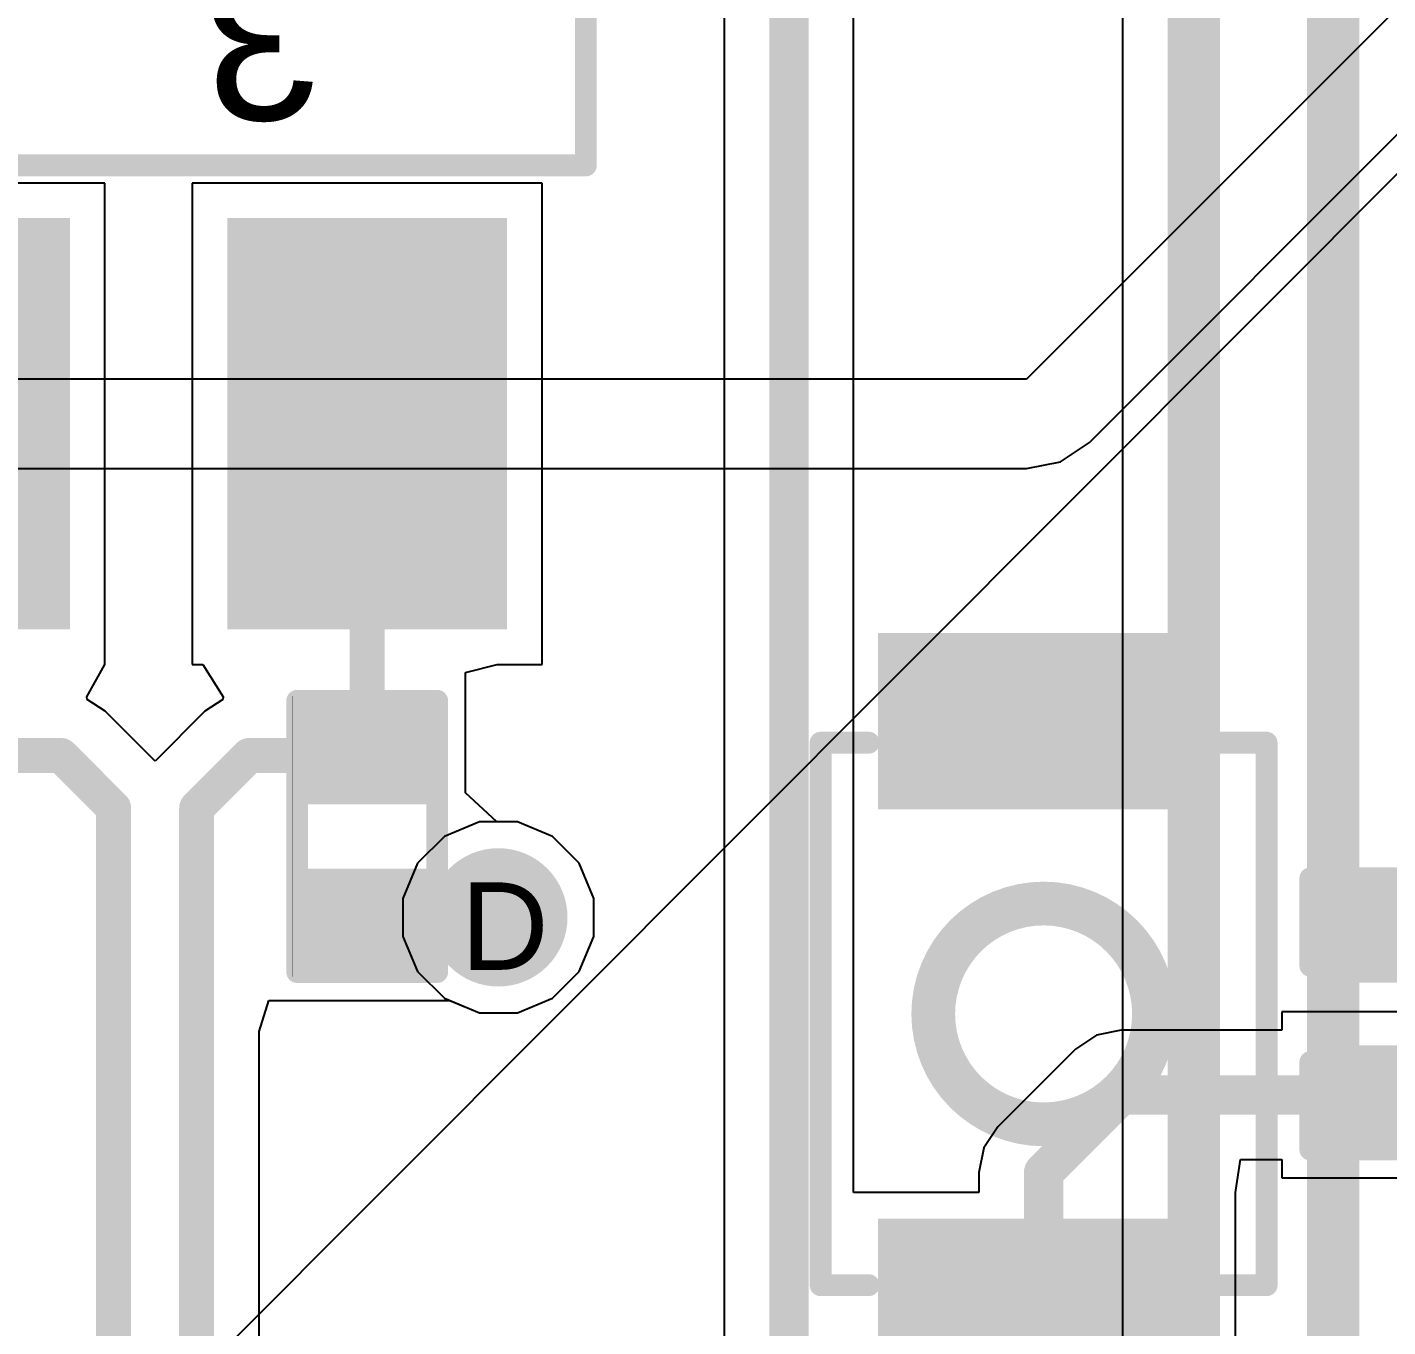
# Model space of a CAD drawing. Header units: inches. Extents: x 0 to 5401, y 0 to 5414.
# Drawn here: x 53.55 to 61.45, y 57.97 to 65.51 of the extents above; entities that cross this region are included whole.
import ezdxf

# ---------------------------------------------------------------- set-up
doc = ezdxf.new("R2010")
doc.units = ezdxf.units.IN
for name, color, linetype in [('Bottom Layer', 5, 'Continuous'), ('Bottom Solder', 6, 'Continuous'), ('Drill Drawing', 1, 'Continuous'), ('Layer 1', 16, 'Continuous'), ('Layer 2', 76, 'Continuous'), ('Top Layer', 1, 'Continuous'), ('Top Overlay', 2, 'Continuous'), ('Top Paste', 8, 'Continuous'), ('Top Solder', 216, 'Continuous'), ('Via Holes', 16, 'Continuous')]:
    doc.layers.add(name, color=color, linetype=linetype)
doc.styles.add('Arial', font='', dxfattribs={"height": 0.2})
doc.styles.get('Arial').set_extended_font_data('Arial')

# ---------------------------------------------------------------- blocks, each defined once
blk = doc.blocks.new('DSIC03LSGET_42')
at = {"layer": 'Top Layer'}
for points in [[(-5.642991, 3.302), (-3.356991, 3.302), (-3.356991, 1.778), (-5.642991, 1.778)], [(3.356991, 3.302), (5.642991, 3.302), (5.642991, 1.778), (3.356991, 1.778)], [(-5.642991, 0.762), (-3.356991, 0.762), (-3.356991, -0.762), (-5.642991, -0.762)], [(3.356991, 0.762), (5.642991, 0.762), (5.642991, -0.762), (3.356991, -0.762)], [(-5.642991, -1.778), (-3.356991, -1.778), (-3.356991, -3.302), (-5.642991, -3.302)], [(3.356991, -1.778), (5.642991, -1.778), (5.642991, -3.302), (3.356991, -3.302)]]:
    blk.add_hatch(color=1, dxfattribs=at).paths.add_polyline_path(points)
at = {"layer": 'Top Paste'}
for points in [[(-5.642991, 3.302), (-3.356991, 3.302), (-3.356991, 1.778), (-5.642991, 1.778)], [(3.356991, 3.302), (5.642991, 3.302), (5.642991, 1.778), (3.356991, 1.778)], [(-5.642991, 0.762), (-3.356991, 0.762), (-3.356991, -0.762), (-5.642991, -0.762)], [(3.356991, 0.762), (5.642991, 0.762), (5.642991, -0.762), (3.356991, -0.762)], [(-5.642991, -1.778), (-3.356991, -1.778), (-3.356991, -3.302), (-5.642991, -3.302)], [(3.356991, -1.778), (5.642991, -1.778), (5.642991, -3.302), (3.356991, -3.302)]]:
    blk.add_hatch(color=8, dxfattribs=at).paths.add_polyline_path(points)
at = {"layer": 'Top Solder'}
for points in [[(-5.693791, 3.3528), (-3.306191, 3.3528), (-3.306191, 1.7272), (-5.693791, 1.7272)], [(3.306191, 3.3528), (5.693791, 3.3528), (5.693791, 1.7272), (3.306191, 1.7272)], [(-5.693791, 0.8128), (-3.306191, 0.8128), (-3.306191, -0.8128), (-5.693791, -0.8128)], [(3.306191, 0.8128), (5.693791, 0.8128), (5.693791, -0.8128), (3.306191, -0.8128)], [(-5.693791, -1.7272), (-3.306191, -1.7272), (-3.306191, -3.3528), (-5.693791, -3.3528)], [(3.306191, -1.7272), (5.693791, -1.7272), (5.693791, -3.3528), (3.306191, -3.3528)]]:
    blk.add_hatch(color=216, dxfattribs=at).paths.add_polyline_path(points)
at = {"layer": 'Top Overlay'}
for points in [[(-2.999994, 3.81, 0.127, 0.127, 0), (-2.999994, -3.81, 0.127, 0.127, 0)], [(-2.999994, 3.81, 0.127, 0.127, 0), (2.999994, 3.81, 0.127, 0.127, 0)], [(2.999994, 3.81, 0.127, 0.127, 0), (2.999994, -3.81, 0.127, 0.127, 0)], [(-1.4986, 3.2258, 0.127, 0.127, 0), (1.651, 3.2258, 0.127, 0.127, 0)], [(-1.4986, 3.2258, 0.127, 0.127, 0), (-1.4986, 1.778, 0.127, 0.127, 0)], [(-0.9652, 3.2258, 0.127, 0.127, 0), (0.0254, 3.2258, 0.127, 0.127, 0)], [(-0.9652, 3.2258, 0.127, 0.127, 0), (-0.9652, 1.8034, 0.127, 0.127, 0)], [(0.0254, 3.2258, 0.127, 0.127, 0), (0.0254, 1.8034, 0.127, 0.127, 0)], [(1.651, 3.2258, 0.127, 0.127, 0), (1.651, 1.778, 0.127, 0.127, 0)], [(-1.4986, 1.778, 0.127, 0.127, 0), (1.651, 1.778, 0.127, 0.127, 0)], [(-0.9652, 1.8034, 0.127, 0.127, 0), (0.0254, 1.8034, 0.127, 0.127, 0)], [(-1.4986, 0.6858, 0.127, 0.127, 0), (1.651, 0.6858, 0.127, 0.127, 0)], [(-1.4986, 0.6858, 0.127, 0.127, 0), (-1.4986, -0.762, 0.127, 0.127, 0)], [(-0.9652, 0.6858, 0.127, 0.127, 0), (0.0254, 0.6858, 0.127, 0.127, 0)], [(-0.9652, 0.6858, 0.127, 0.127, 0), (-0.9652, -0.7366, 0.127, 0.127, 0)], [(0.0254, 0.6858, 0.127, 0.127, 0), (0.0254, -0.7366, 0.127, 0.127, 0)], [(1.651, 0.6858, 0.127, 0.127, 0), (1.651, -0.762, 0.127, 0.127, 0)], [(-1.4986, -0.762, 0.127, 0.127, 0), (1.651, -0.762, 0.127, 0.127, 0)], [(-0.9652, -0.7366, 0.127, 0.127, 0), (0.0254, -0.7366, 0.127, 0.127, 0)], [(-1.4732, -1.8034, 0.127, 0.127, 0), (1.6764, -1.8034, 0.127, 0.127, 0)], [(-1.4732, -1.8034, 0.127, 0.127, 0), (-1.4732, -3.2512, 0.127, 0.127, 0)], [(-0.9398, -1.8034, 0.127, 0.127, 0), (0.0508, -1.8034, 0.127, 0.127, 0)], [(-0.9398, -1.8034, 0.127, 0.127, 0), (-0.9398, -3.2258, 0.127, 0.127, 0)], [(0.0508, -1.8034, 0.127, 0.127, 0), (0.0508, -3.2258, 0.127, 0.127, 0)], [(1.6764, -1.8034, 0.127, 0.127, 0), (1.6764, -3.2512, 0.127, 0.127, 0)], [(-1.4732, -3.2512, 0.127, 0.127, 0), (1.6764, -3.2512, 0.127, 0.127, 0)], [(-0.9398, -3.2258, 0.127, 0.127, 0), (0.0508, -3.2258, 0.127, 0.127, 0)], [(-2.999994, -3.81, 0.127, 0.127, 0), (2.999994, -3.81, 0.127, 0.127, 0)]]:
    blk.add_lwpolyline(points, format="xyseb", dxfattribs=at)
for points in [[(-3.031744, 3.81, 0.0635, 0.0635, 1), (-2.968244, 3.81, 0.0635, 0.0635, 1)], [(-3.031744, 3.81, 0.0635, 0.0635, 1), (-2.968244, 3.81, 0.0635, 0.0635, 1)], [(2.968244, 3.81, 0.0635, 0.0635, 1), (3.031744, 3.81, 0.0635, 0.0635, 1)], [(2.968244, 3.81, 0.0635, 0.0635, 1), (3.031744, 3.81, 0.0635, 0.0635, 1)], [(-1.53035, 3.2258, 0.0635, 0.0635, 1), (-1.46685, 3.2258, 0.0635, 0.0635, 1)], [(-1.53035, 3.2258, 0.0635, 0.0635, 1), (-1.46685, 3.2258, 0.0635, 0.0635, 1)], [(-0.99695, 3.2258, 0.0635, 0.0635, 1), (-0.93345, 3.2258, 0.0635, 0.0635, 1)], [(-0.99695, 3.2258, 0.0635, 0.0635, 1), (-0.93345, 3.2258, 0.0635, 0.0635, 1)], [(-0.00635, 3.2258, 0.0635, 0.0635, 1), (0.05715, 3.2258, 0.0635, 0.0635, 1)], [(-0.00635, 3.2258, 0.0635, 0.0635, 1), (0.05715, 3.2258, 0.0635, 0.0635, 1)], [(1.61925, 3.2258, 0.0635, 0.0635, 1), (1.68275, 3.2258, 0.0635, 0.0635, 1)], [(1.61925, 3.2258, 0.0635, 0.0635, 1), (1.68275, 3.2258, 0.0635, 0.0635, 1)], [(-1.53035, 1.778, 0.0635, 0.0635, 1), (-1.46685, 1.778, 0.0635, 0.0635, 1)], [(-1.53035, 1.778, 0.0635, 0.0635, 1), (-1.46685, 1.778, 0.0635, 0.0635, 1)], [(-0.99695, 1.8034, 0.0635, 0.0635, 1), (-0.93345, 1.8034, 0.0635, 0.0635, 1)], [(-0.99695, 1.8034, 0.0635, 0.0635, 1), (-0.93345, 1.8034, 0.0635, 0.0635, 1)], [(-0.00635, 1.8034, 0.0635, 0.0635, 1), (0.05715, 1.8034, 0.0635, 0.0635, 1)], [(-0.00635, 1.8034, 0.0635, 0.0635, 1), (0.05715, 1.8034, 0.0635, 0.0635, 1)], [(1.61925, 1.778, 0.0635, 0.0635, 1), (1.68275, 1.778, 0.0635, 0.0635, 1)], [(1.61925, 1.778, 0.0635, 0.0635, 1), (1.68275, 1.778, 0.0635, 0.0635, 1)], [(-1.53035, 0.6858, 0.0635, 0.0635, 1), (-1.46685, 0.6858, 0.0635, 0.0635, 1)], [(-1.53035, 0.6858, 0.0635, 0.0635, 1), (-1.46685, 0.6858, 0.0635, 0.0635, 1)], [(-0.99695, 0.6858, 0.0635, 0.0635, 1), (-0.93345, 0.6858, 0.0635, 0.0635, 1)], [(-0.99695, 0.6858, 0.0635, 0.0635, 1), (-0.93345, 0.6858, 0.0635, 0.0635, 1)], [(-0.00635, 0.6858, 0.0635, 0.0635, 1), (0.05715, 0.6858, 0.0635, 0.0635, 1)], [(-0.00635, 0.6858, 0.0635, 0.0635, 1), (0.05715, 0.6858, 0.0635, 0.0635, 1)], [(1.61925, 0.6858, 0.0635, 0.0635, 1), (1.68275, 0.6858, 0.0635, 0.0635, 1)], [(1.61925, 0.6858, 0.0635, 0.0635, 1), (1.68275, 0.6858, 0.0635, 0.0635, 1)], [(-1.53035, -0.762, 0.0635, 0.0635, 1), (-1.46685, -0.762, 0.0635, 0.0635, 1)], [(-1.53035, -0.762, 0.0635, 0.0635, 1), (-1.46685, -0.762, 0.0635, 0.0635, 1)], [(-0.99695, -0.7366, 0.0635, 0.0635, 1), (-0.93345, -0.7366, 0.0635, 0.0635, 1)], [(-0.99695, -0.7366, 0.0635, 0.0635, 1), (-0.93345, -0.7366, 0.0635, 0.0635, 1)], [(-0.00635, -0.7366, 0.0635, 0.0635, 1), (0.05715, -0.7366, 0.0635, 0.0635, 1)], [(-0.00635, -0.7366, 0.0635, 0.0635, 1), (0.05715, -0.7366, 0.0635, 0.0635, 1)], [(1.61925, -0.762, 0.0635, 0.0635, 1), (1.68275, -0.762, 0.0635, 0.0635, 1)], [(1.61925, -0.762, 0.0635, 0.0635, 1), (1.68275, -0.762, 0.0635, 0.0635, 1)], [(-1.50495, -1.8034, 0.0635, 0.0635, 1), (-1.44145, -1.8034, 0.0635, 0.0635, 1)], [(-1.50495, -1.8034, 0.0635, 0.0635, 1), (-1.44145, -1.8034, 0.0635, 0.0635, 1)], [(-0.97155, -1.8034, 0.0635, 0.0635, 1), (-0.90805, -1.8034, 0.0635, 0.0635, 1)], [(-0.97155, -1.8034, 0.0635, 0.0635, 1), (-0.90805, -1.8034, 0.0635, 0.0635, 1)], [(0.01905, -1.8034, 0.0635, 0.0635, 1), (0.08255, -1.8034, 0.0635, 0.0635, 1)], [(0.01905, -1.8034, 0.0635, 0.0635, 1), (0.08255, -1.8034, 0.0635, 0.0635, 1)], [(1.64465, -1.8034, 0.0635, 0.0635, 1), (1.70815, -1.8034, 0.0635, 0.0635, 1)], [(1.64465, -1.8034, 0.0635, 0.0635, 1), (1.70815, -1.8034, 0.0635, 0.0635, 1)], [(-1.50495, -3.2512, 0.0635, 0.0635, 1), (-1.44145, -3.2512, 0.0635, 0.0635, 1)], [(-1.50495, -3.2512, 0.0635, 0.0635, 1), (-1.44145, -3.2512, 0.0635, 0.0635, 1)], [(-0.97155, -3.2258, 0.0635, 0.0635, 1), (-0.90805, -3.2258, 0.0635, 0.0635, 1)], [(-0.97155, -3.2258, 0.0635, 0.0635, 1), (-0.90805, -3.2258, 0.0635, 0.0635, 1)], [(0.01905, -3.2258, 0.0635, 0.0635, 1), (0.08255, -3.2258, 0.0635, 0.0635, 1)], [(0.01905, -3.2258, 0.0635, 0.0635, 1), (0.08255, -3.2258, 0.0635, 0.0635, 1)], [(1.64465, -3.2512, 0.0635, 0.0635, 1), (1.70815, -3.2512, 0.0635, 0.0635, 1)], [(1.64465, -3.2512, 0.0635, 0.0635, 1), (1.70815, -3.2512, 0.0635, 0.0635, 1)], [(-3.031744, -3.81, 0.0635, 0.0635, 1), (-2.968244, -3.81, 0.0635, 0.0635, 1)], [(-3.031744, -3.81, 0.0635, 0.0635, 1), (-2.968244, -3.81, 0.0635, 0.0635, 1)], [(2.968244, -3.81, 0.0635, 0.0635, 1), (3.031744, -3.81, 0.0635, 0.0635, 1)], [(2.968244, -3.81, 0.0635, 0.0635, 1), (3.031744, -3.81, 0.0635, 0.0635, 1)]]:
    blk.add_lwpolyline(points, format="xyseb", close=True, dxfattribs=at)
at = {"layer": 'Top Overlay', "style": 'Arial'}
for s, height, rotation, p in [('ON', 0.762, 270, (1.9558, 3.5306)), ('1', 0.899998, 90, (-1.886793, 2.717808)), ('2', 0.899998, 90, (-1.861393, 0.203208)), ('3', 0.899998, 90, (-1.835993, -2.285992))]:
    blk.add_text(s, height=height, rotation=rotation, dxfattribs=at).set_placement(p)
blk = doc.blocks.new('B3U_1000P_43')
at = {"layer": 'Top Layer'}
for points in [[(-2.11, 0.86), (-1.29, 0.86), (-1.29, -0.86), (-2.11, -0.86)], [(1.29, 0.86), (2.11, 0.86), (2.11, -0.86), (1.29, -0.86)]]:
    blk.add_hatch(color=1, dxfattribs=at).paths.add_polyline_path(points)
at = {"layer": 'Top Paste'}
for points in [[(-2.11, 0.86), (-1.29, 0.86), (-1.29, -0.86), (-2.11, -0.86)], [(1.29, 0.86), (2.11, 0.86), (2.11, -0.86), (1.29, -0.86)]]:
    blk.add_hatch(color=8, dxfattribs=at).paths.add_polyline_path(points)
at = {"layer": 'Top Solder'}
for points in [[(-2.2116, 0.9616), (-1.1884, 0.9616), (-1.1884, -0.9616), (-2.2116, -0.9616)], [(1.1884, 0.9616), (2.2116, 0.9616), (2.2116, -0.9616), (1.1884, -0.9616)]]:
    blk.add_hatch(color=216, dxfattribs=at).paths.add_polyline_path(points)
at = {"layer": 'Top Overlay'}
for points in [[(-1.5748, 1.016, 0.127, 0.127, 0), (-1.5748, 1.2954, 0.127, 0.127, 0)], [(1.5748, 1.2954, 0.127, 0.127, 0), (-1.5748, 1.2954, 0.127, 0.127, 0)], [(1.5748, 1.016, 0.127, 0.127, 0), (1.5748, 1.2954, 0.127, 0.127, 0)], [(-1.5748, -1.2954, 0.127, 0.127, 0), (-1.5748, -1.016, 0.127, 0.127, 0)], [(1.5748, -1.2954, 0.127, 0.127, 0), (1.5748, -1.016, 0.127, 0.127, 0)], [(1.5748, -1.2954, 0.127, 0.127, 0), (-1.5748, -1.2954, 0.127, 0.127, 0)]]:
    blk.add_lwpolyline(points, format="xyseb", dxfattribs=at)
for points in [[(-1.6065, 1.2954, 0.0635, 0.0635, 1), (-1.5431, 1.2954, 0.0635, 0.0635, 1)], [(-1.6065, 1.2954, 0.0635, 0.0635, 1), (-1.5431, 1.2954, 0.0635, 0.0635, 1)], [(1.5431, 1.2954, 0.0635, 0.0635, 1), (1.6066, 1.2954, 0.0635, 0.0635, 1)], [(1.5431, 1.2954, 0.0635, 0.0635, 1), (1.6066, 1.2954, 0.0635, 0.0635, 1)], [(-1.6065, 1.016, 0.0635, 0.0635, 1), (-1.5431, 1.016, 0.0635, 0.0635, 1)], [(1.5431, 1.016, 0.0635, 0.0635, 1), (1.6066, 1.016, 0.0635, 0.0635, 1)], [(0.6411, 0, 0.254, 0.254, 1), (-0.6411, 0, 0.254, 0.254, 1)], [(-0.7046, 0, 0.127, 0.127, 1), (-0.5776, 0, 0.127, 0.127, 1)], [(0.5776, 0, 0.127, 0.127, 1), (0.7046, 0, 0.127, 0.127, 1)], [(-1.6065, -1.016, 0.0635, 0.0635, 1), (-1.5431, -1.016, 0.0635, 0.0635, 1)], [(1.5431, -1.016, 0.0635, 0.0635, 1), (1.6066, -1.016, 0.0635, 0.0635, 1)], [(-1.6065, -1.2954, 0.0635, 0.0635, 1), (-1.5431, -1.2954, 0.0635, 0.0635, 1)], [(-1.6065, -1.2954, 0.0635, 0.0635, 1), (-1.5431, -1.2954, 0.0635, 0.0635, 1)], [(1.5431, -1.2954, 0.0635, 0.0635, 1), (1.6066, -1.2954, 0.0635, 0.0635, 1)], [(1.5431, -1.2954, 0.0635, 0.0635, 1), (1.6066, -1.2954, 0.0635, 0.0635, 1)]]:
    blk.add_lwpolyline(points, format="xyseb", close=True, dxfattribs=at)
blk = doc.blocks.new('R___0402_153')
at = {"layer": 'Top Layer'}
for points in [[(-0.6985, -0.3175), (-0.6985, 0.3175), (-0.2413, 0.3175), (-0.2413, -0.3175)], [(0.2413, -0.3175), (0.2413, 0.3175), (0.6985, 0.3175), (0.6985, -0.3175)]]:
    blk.add_hatch(color=1, dxfattribs=at).paths.add_polyline_path(points)
at = {"layer": 'Top Paste'}
for points in [[(-0.6985, -0.3175), (-0.6985, 0.3175), (-0.2413, 0.3175), (-0.2413, -0.3175)], [(0.2413, -0.3175), (0.2413, 0.3175), (0.6985, 0.3175), (0.6985, -0.3175)]]:
    blk.add_hatch(color=8, dxfattribs=at).paths.add_polyline_path(points)
at = {"layer": 'Top Solder'}
for points in [[(-0.7535, -0.3725), (-0.7535, 0.3725), (-0.1863, 0.3725), (-0.1863, -0.3725)], [(0.1863, -0.3725), (0.1863, 0.3725), (0.7535, 0.3725), (0.7535, -0.3725)]]:
    blk.add_hatch(color=216, dxfattribs=at).paths.add_polyline_path(points)
at = {"layer": 'Top Overlay'}
for points in [[(-0.7874, -0.4064, 0.127, 0.127, 0), (-0.7874, 0.4064, 0.127, 0.127, 0)], [(0.7874, 0.4064, 0.127, 0.127, 0), (-0.7874, 0.4064, 0.127, 0.127, 0)], [(0.7874, -0.4064, 0.127, 0.127, 0), (0.7874, 0.4064, 0.127, 0.127, 0)], [(0.7874, -0.4064, 0.127, 0.127, 0), (-0.7874, -0.4064, 0.127, 0.127, 0)], [(0.8128, -0.4318, 0.00323, 0.00323, 0), (-0.8128, -0.4318, 0.00323, 0.00323, 0)]]:
    blk.add_lwpolyline(points, format="xyseb", dxfattribs=at)
for points in [[(-0.8191, 0.4064, 0.0635, 0.0635, 1), (-0.7556, 0.4064, 0.0635, 0.0635, 1)], [(-0.8191, 0.4064, 0.0635, 0.0635, 1), (-0.7556, 0.4064, 0.0635, 0.0635, 1)], [(0.7556, 0.4064, 0.0635, 0.0635, 1), (0.8191, 0.4064, 0.0635, 0.0635, 1)], [(0.7556, 0.4064, 0.0635, 0.0635, 1), (0.8191, 0.4064, 0.0635, 0.0635, 1)], [(-0.8191, -0.4064, 0.0635, 0.0635, 1), (-0.7556, -0.4064, 0.0635, 0.0635, 1)], [(-0.8191, -0.4064, 0.0635, 0.0635, 1), (-0.7556, -0.4064, 0.0635, 0.0635, 1)], [(0.7556, -0.4064, 0.0635, 0.0635, 1), (0.8191, -0.4064, 0.0635, 0.0635, 1)], [(0.7556, -0.4064, 0.0635, 0.0635, 1), (0.8191, -0.4064, 0.0635, 0.0635, 1)], [(-0.8136, -0.4318, 0.00161, 0.00161, 1), (-0.812, -0.4318, 0.00161, 0.00161, 1)], [(0.812, -0.4318, 0.00161, 0.00161, 1), (0.8136, -0.4318, 0.00161, 0.00161, 1)]]:
    blk.add_lwpolyline(points, format="xyseb", close=True, dxfattribs=at)
blk = doc.blocks.new('C___0402_299')
at = {"layer": 'Top Layer'}
for points in [[(-0.6985, -0.3175), (-0.6985, 0.3175), (-0.2413, 0.3175), (-0.2413, -0.3175)], [(0.2413, -0.3175), (0.2413, 0.3175), (0.6985, 0.3175), (0.6985, -0.3175)]]:
    blk.add_hatch(color=1, dxfattribs=at).paths.add_polyline_path(points)
at = {"layer": 'Top Paste'}
for points in [[(-0.6985, -0.3175), (-0.6985, 0.3175), (-0.2413, 0.3175), (-0.2413, -0.3175)], [(0.2413, -0.3175), (0.2413, 0.3175), (0.6985, 0.3175), (0.6985, -0.3175)]]:
    blk.add_hatch(color=8, dxfattribs=at).paths.add_polyline_path(points)
at = {"layer": 'Top Solder'}
for points in [[(-0.7585, -0.3775), (-0.7585, 0.3775), (-0.1813, 0.3775), (-0.1813, -0.3775)], [(0.1813, -0.3775), (0.1813, 0.3775), (0.7585, 0.3775), (0.7585, -0.3775)]]:
    blk.add_hatch(color=216, dxfattribs=at).paths.add_polyline_path(points)
at = {"layer": 'Top Overlay'}
for points in [[(-0.2794, 0.4064, 0.127, 0.127, 0), (-0.7874, 0.4064, 0.127, 0.127, 0)], [(-0.7874, -0.4064, 0.127, 0.127, 0), (-0.7874, 0.4064, 0.127, 0.127, 0)], [(0.7874, 0.4064, 0.127, 0.127, 0), (0.2794, 0.4064, 0.127, 0.127, 0)], [(0.7874, -0.4064, 0.127, 0.127, 0), (0.7874, 0.4064, 0.127, 0.127, 0)], [(-0.2794, -0.4064, 0.127, 0.127, 0), (-0.7874, -0.4064, 0.127, 0.127, 0)], [(0.7874, -0.4064, 0.127, 0.127, 0), (0.2794, -0.4064, 0.127, 0.127, 0)]]:
    blk.add_lwpolyline(points, format="xyseb", dxfattribs=at)
for points in [[(-0.8191, 0.4064, 0.0635, 0.0635, 1), (-0.7556, 0.4064, 0.0635, 0.0635, 1)], [(-0.8191, 0.4064, 0.0635, 0.0635, 1), (-0.7556, 0.4064, 0.0635, 0.0635, 1)], [(-0.3111, 0.4064, 0.0635, 0.0635, 1), (-0.2477, 0.4064, 0.0635, 0.0635, 1)], [(0.2477, 0.4064, 0.0635, 0.0635, 1), (0.3111, 0.4064, 0.0635, 0.0635, 1)], [(0.7556, 0.4064, 0.0635, 0.0635, 1), (0.8191, 0.4064, 0.0635, 0.0635, 1)], [(0.7556, 0.4064, 0.0635, 0.0635, 1), (0.8191, 0.4064, 0.0635, 0.0635, 1)], [(-0.8191, -0.4064, 0.0635, 0.0635, 1), (-0.7556, -0.4064, 0.0635, 0.0635, 1)], [(-0.8191, -0.4064, 0.0635, 0.0635, 1), (-0.7556, -0.4064, 0.0635, 0.0635, 1)], [(-0.3111, -0.4064, 0.0635, 0.0635, 1), (-0.2477, -0.4064, 0.0635, 0.0635, 1)], [(0.2477, -0.4064, 0.0635, 0.0635, 1), (0.3111, -0.4064, 0.0635, 0.0635, 1)], [(0.7556, -0.4064, 0.0635, 0.0635, 1), (0.8191, -0.4064, 0.0635, 0.0635, 1)], [(0.7556, -0.4064, 0.0635, 0.0635, 1), (0.8191, -0.4064, 0.0635, 0.0635, 1)]]:
    blk.add_lwpolyline(points, format="xyseb", close=True, dxfattribs=at)

msp = doc.modelspace()

# ---------------------------------------------------------------- hatches: boundary and pattern name
at = {"layer": 'Bottom Layer'}
h = msp.add_hatch(color=5, dxfattribs=at)
edge = h.paths.add_edge_path()
edge.add_arc((56.2864, 60.3438), 0.3, 0, 360)
at = {"layer": 'Bottom Solder'}
h = msp.add_hatch(color=6, dxfattribs=at)
edge = h.paths.add_edge_path()
edge.add_arc((56.2864, 60.3438), 0.4016, 0, 360)
at = {"layer": 'Layer 1'}
h = msp.add_hatch(color=16, dxfattribs=at)
edge = h.paths.add_edge_path()
edge.add_arc((56.2864, 60.3438), 0.3, 0, 360)
at = {"layer": 'Layer 2'}
h = msp.add_hatch(color=76, dxfattribs=at)
edge = h.paths.add_edge_path()
edge.add_arc((56.2864, 60.3438), 0.3, 0, 360)
at = {"layer": 'Top Layer'}
h = msp.add_hatch(color=1, dxfattribs=at)
edge = h.paths.add_edge_path()
edge.add_arc((56.2864, 60.3438), 0.3, 0, 360)
at = {"layer": 'Top Solder'}
h = msp.add_hatch(color=216, dxfattribs=at)
edge = h.paths.add_edge_path()
edge.add_arc((56.2864, 60.3438), 0.4016, 0, 360)
at = {"layer": 'Via Holes'}
h = msp.add_hatch(color=7, dxfattribs=at)
edge = h.paths.add_edge_path()
edge.add_arc((56.2864, 60.3438), 0.15, 0, 360)

# ---------------------------------------------------------------- linework, layer by layer
at = {"layer": 'Bottom Layer'}
for p, q in [((59.9112, 78.2072), (59.9112, 51.4533)), ((56.1762, 60.8978), (55.9726, 60.8135)), ((56.3966, 60.8978), (56.1762, 60.8978)), ((56.6002, 60.8135), (56.3966, 60.8978)), ((55.9726, 60.8135), (55.8168, 60.6576)), ((56.7561, 60.6576), (56.6002, 60.8135)), ((55.8168, 60.6576), (55.7324, 60.454)), ((56.8404, 60.454), (56.7561, 60.6576)), ((55.7324, 60.454), (55.7324, 60.2336)), ((56.8404, 60.2336), (56.8404, 60.454)), ((55.7324, 60.2336), (55.8168, 60.03)), ((56.7561, 60.03), (56.8404, 60.2336)), ((55.8168, 60.03), (55.9726, 59.8742)), ((56.6002, 59.8742), (56.7561, 60.03)), ((55.9726, 59.8742), (56.1762, 59.7898)), ((56.3966, 59.7898), (56.6002, 59.8742)), ((56.1762, 59.7898), (56.3966, 59.7898))]:
    msp.add_line(p, q, dxfattribs=at)
for points in [[(60.3256, 51.4533, 0.3048, 0.3048, 0), (60.3256, 78.2072, 0.3048, 0.3048, 0)], [(61.135, 52.0442, 0.3048, 0.3048, 0), (61.135, 77.8736, 0.3048, 0.3048, 0)]]:
    msp.add_lwpolyline(points, format="xyseb", dxfattribs=at)
at = {"layer": 'Layer 1'}
for p, q in [((56.1762, 60.8978), (55.9726, 60.8135)), ((56.3966, 60.8978), (56.1762, 60.8978)), ((56.6002, 60.8135), (56.3966, 60.8978)), ((55.9726, 60.8135), (55.8168, 60.6576)), ((56.7561, 60.6576), (56.6002, 60.8135)), ((55.8168, 60.6576), (55.7324, 60.454)), ((56.8404, 60.454), (56.7561, 60.6576)), ((55.7324, 60.454), (55.7324, 60.2336)), ((56.8404, 60.2336), (56.8404, 60.454)), ((55.7324, 60.2336), (55.8168, 60.03)), ((56.7561, 60.03), (56.8404, 60.2336)), ((55.8168, 60.03), (55.9726, 59.8742)), ((56.6002, 59.8742), (56.7561, 60.03)), ((55.9726, 59.8742), (56.1762, 59.7898)), ((56.3966, 59.7898), (56.6002, 59.8742)), ((56.1762, 59.7898), (56.3966, 59.7898))]:
    msp.add_line(p, q, dxfattribs=at)
at = {"layer": 'Layer 2'}
for p, q in [((70.199, 74.3138), (59.3532, 63.468)), ((59.7195, 63.1018), (68.1154, 71.4977)), ((59.3532, 63.468), (38.2524, 63.468)), ((59.5514, 62.9895), (59.7195, 63.1018)), ((59.3532, 62.9501), (59.5514, 62.9895)), ((38.2524, 62.9501), (59.3532, 62.9501))]:
    msp.add_line(p, q, dxfattribs=at)
at = {"layer": 'Top Layer'}
for p, q in [((58.3495, 58.747), (58.3495, 75.1056)), ((57.5985, 74.9501), (57.5985, 57.3735)), ((54.0004, 64.6068), (51.9684, 64.6068)), ((54.0004, 61.8128), (54.0004, 64.6068)), ((56.5404, 64.6068), (54.5084, 64.6068)), ((54.5084, 64.6068), (54.5084, 61.8128)), ((56.5404, 61.8128), (56.5404, 64.6068)), ((53.8965, 61.6245), (54.0004, 61.8128)), ((54.0004, 61.8128), (54.0004, 61.8128)), ((54.5084, 61.8128), (54.5704, 61.8128)), ((54.5704, 61.8128), (54.6885, 61.6245)), ((56.0959, 61.7662), (56.2798, 61.8128)), ((56.2798, 61.8128), (56.5404, 61.8128)), ((56.0959, 61.0677), (56.0959, 61.7662)), ((53.8986, 61.6096), (53.8965, 61.6245)), ((54.0028, 61.54), (53.8986, 61.6096)), ((54.6865, 61.6096), (54.5822, 61.54)), ((54.6885, 61.6245), (54.6865, 61.6096)), ((54.2925, 61.2503), (54.0028, 61.54)), ((54.5822, 61.54), (54.2925, 61.2503)), ((54.5822, 61.54), (54.5822, 61.54)), ((56.2769, 60.8978), (56.0959, 61.0677)), ((56.3966, 60.8978), (56.2769, 60.8978)), ((56.6002, 60.8135), (56.3966, 60.8978)), ((56.7561, 60.6576), (56.6002, 60.8135)), ((56.8404, 60.454), (56.7561, 60.6576)), ((56.8404, 60.2336), (56.8404, 60.454)), ((56.7561, 60.03), (56.8404, 60.2336)), ((56.6002, 59.8742), (56.7561, 60.03)), ((54.8964, 59.6814), (54.9529, 59.8612)), ((54.9529, 59.8612), (56.0038, 59.8612)), ((56.0038, 59.8612), (56.1762, 59.7898)), ((56.3966, 59.7898), (56.6002, 59.8742)), ((56.1762, 59.7898), (56.3966, 59.7898)), ((61.93, 59.7957), (60.8378, 59.7957)), ((60.8378, 59.7957), (60.8378, 59.6886)), ((54.8964, 56.4952), (54.8964, 59.6814)), ((59.9039, 59.6886), (59.7602, 59.66)), ((60.8378, 59.6886), (59.9039, 59.6886)), ((59.7602, 59.66), (59.6383, 59.5786)), ((59.6383, 59.5786), (59.188, 59.1282)), ((59.188, 59.1282), (59.1066, 59.0064)), ((59.1066, 59.0064), (59.078, 58.8627)), ((60.5675, 58.747), (60.598, 58.9376)), ((60.598, 58.9376), (60.8378, 58.9376)), ((60.8378, 58.9376), (60.8378, 58.8305)), ((59.078, 58.8627), (59.078, 58.747)), ((60.8378, 58.8305), (63.073, 58.8305)), ((59.078, 58.747), (58.3495, 58.747)), ((60.5675, 57.419), (60.5675, 58.747)), ((60.5675, 58.747), (60.5675, 58.747))]:
    msp.add_line(p, q, dxfattribs=at)
for points in [[(57.974, 57.3735, 0.2286, 0.2286, 0), (57.974, 75.1056, 0.2286, 0.2286, 0)], [(55.5244, 61.2836, 0.2032, 0.2032, 0), (55.5244, 63.2098, 0.2032, 0.2032, 0)], [(52.9844, 61.2836, 0.2032, 0.2032, 0), (53.7464, 61.2836, 0.2032, 0.2032, 0)], [(53.7464, 61.2836, 0.2032, 0.2032, 0), (54.0512, 60.9788, 0.2032, 0.2032, 0)], [(54.5338, 60.9788, 0.2032, 0.2032, 0), (54.8386, 61.2836, 0.2032, 0.2032, 0)], [(54.8386, 61.2836, 0.2032, 0.2032, 0), (55.5244, 61.2836, 0.2032, 0.2032, 0)], [(54.0512, 50.5648, 0.2032, 0.2032, 0), (54.0512, 60.9788, 0.2032, 0.2032, 0)], [(54.5338, 51.0844, 0.2032, 0.2032, 0), (54.5338, 60.9788, 0.2032, 0.2032, 0)], [(55.5244, 60.3438, 0.254, 0.254, 0), (56.2864, 60.3438, 0.254, 0.254, 0)], [(59.4535, 58.8627, 0.2286, 0.2286, 0), (59.9039, 59.3131, 0.2286, 0.2286, 0)], [(59.9039, 59.3131, 0.2286, 0.2286, 0), (62.5015, 59.3131, 0.2286, 0.2286, 0)], [(59.4535, 58.083, 0.2286, 0.2286, 0), (59.4535, 58.8627, 0.2286, 0.2286, 0)]]:
    msp.add_lwpolyline(points, format="xyseb", dxfattribs=at)
for points in [[(55.4736, 63.2098, 0.1016, 0.1016, 1), (55.5752, 63.2098, 0.1016, 0.1016, 1)], [(53.6956, 61.2836, 0.1016, 0.1016, 1), (53.7972, 61.2836, 0.1016, 0.1016, 1)], [(53.6956, 61.2836, 0.1016, 0.1016, 1), (53.7972, 61.2836, 0.1016, 0.1016, 1)], [(54.7878, 61.2836, 0.1016, 0.1016, 1), (54.8894, 61.2836, 0.1016, 0.1016, 1)], [(54.7878, 61.2836, 0.1016, 0.1016, 1), (54.8894, 61.2836, 0.1016, 0.1016, 1)], [(55.4736, 61.2836, 0.1016, 0.1016, 1), (55.5752, 61.2836, 0.1016, 0.1016, 1)], [(55.4736, 61.2836, 0.1016, 0.1016, 1), (55.5752, 61.2836, 0.1016, 0.1016, 1)], [(54.0004, 60.9788, 0.1016, 0.1016, 1), (54.102, 60.9788, 0.1016, 0.1016, 1)], [(54.0004, 60.9788, 0.1016, 0.1016, 1), (54.102, 60.9788, 0.1016, 0.1016, 1)], [(54.483, 60.9788, 0.1016, 0.1016, 1), (54.5846, 60.9788, 0.1016, 0.1016, 1)], [(54.483, 60.9788, 0.1016, 0.1016, 1), (54.5846, 60.9788, 0.1016, 0.1016, 1)], [(55.4609, 60.3438, 0.127, 0.127, 1), (55.5879, 60.3438, 0.127, 0.127, 1)], [(56.2229, 60.3438, 0.127, 0.127, 1), (56.3499, 60.3438, 0.127, 0.127, 1)], [(59.8467, 59.3131, 0.1143, 0.1143, 1), (59.961, 59.3131, 0.1143, 0.1143, 1)], [(59.8467, 59.3131, 0.1143, 0.1143, 1), (59.961, 59.3131, 0.1143, 0.1143, 1)], [(59.3964, 58.8627, 0.1143, 0.1143, 1), (59.5107, 58.8627, 0.1143, 0.1143, 1)], [(59.3964, 58.8627, 0.1143, 0.1143, 1), (59.5107, 58.8627, 0.1143, 0.1143, 1)], [(59.3964, 58.083, 0.1143, 0.1143, 1), (59.5107, 58.083, 0.1143, 0.1143, 1)]]:
    msp.add_lwpolyline(points, format="xyseb", close=True, dxfattribs=at)
at = {"layer": 'Top Solder'}
msp.add_line((3.1151, 6.1617), (5401.2685, 5414.3175), dxfattribs=at)

# ---------------------------------------------------------------- block references
for name, p, rotation in [('DSIC03LSGET_42', (52.9844, 67.7098), 90), ('B3U_1000P_43', (59.4535, 59.783), 270), ('R___0402_153', (55.5244, 60.8137), 270), ('C___0402_299', (61.4093, 59.783), 270)]:
    msp.add_blockref(name, p, dxfattribs=dict(rotation=rotation))

# ---------------------------------------------------------------- texts
at = {"layer": 'Drill Drawing', "style": 'Arial'}
msp.add_text('D', height=0.508, dxfattribs=at).set_placement((56.0663, 60.0391))

doc.saveas('drawing.dxf')
